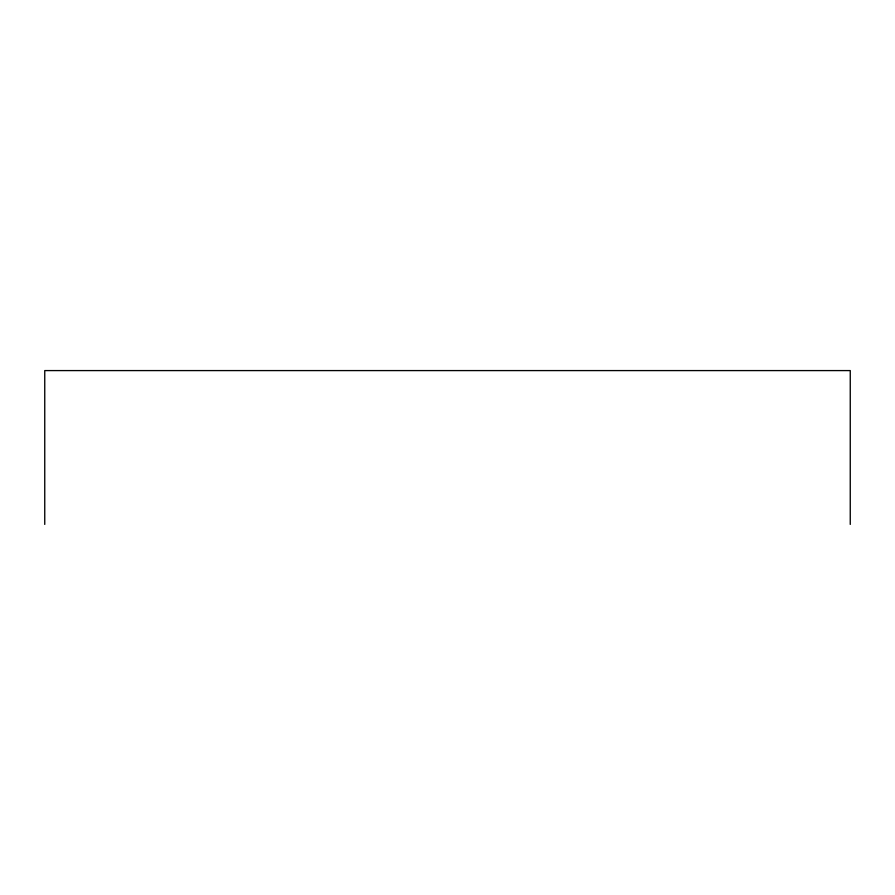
<?xml version="1.0" encoding="UTF-8"?>
<svg xmlns="http://www.w3.org/2000/svg" width="895" height="895" viewBox="0 0 895 895"><rect width="100%" height="100%" fill="white"/><g stroke="black" fill="none" stroke-linecap="round" stroke-linejoin="round"><path stroke-width="1.34" d="M850.25 524.414L850.25 370.586L44.75 370.586L44.75 524.414"/></g></svg>
